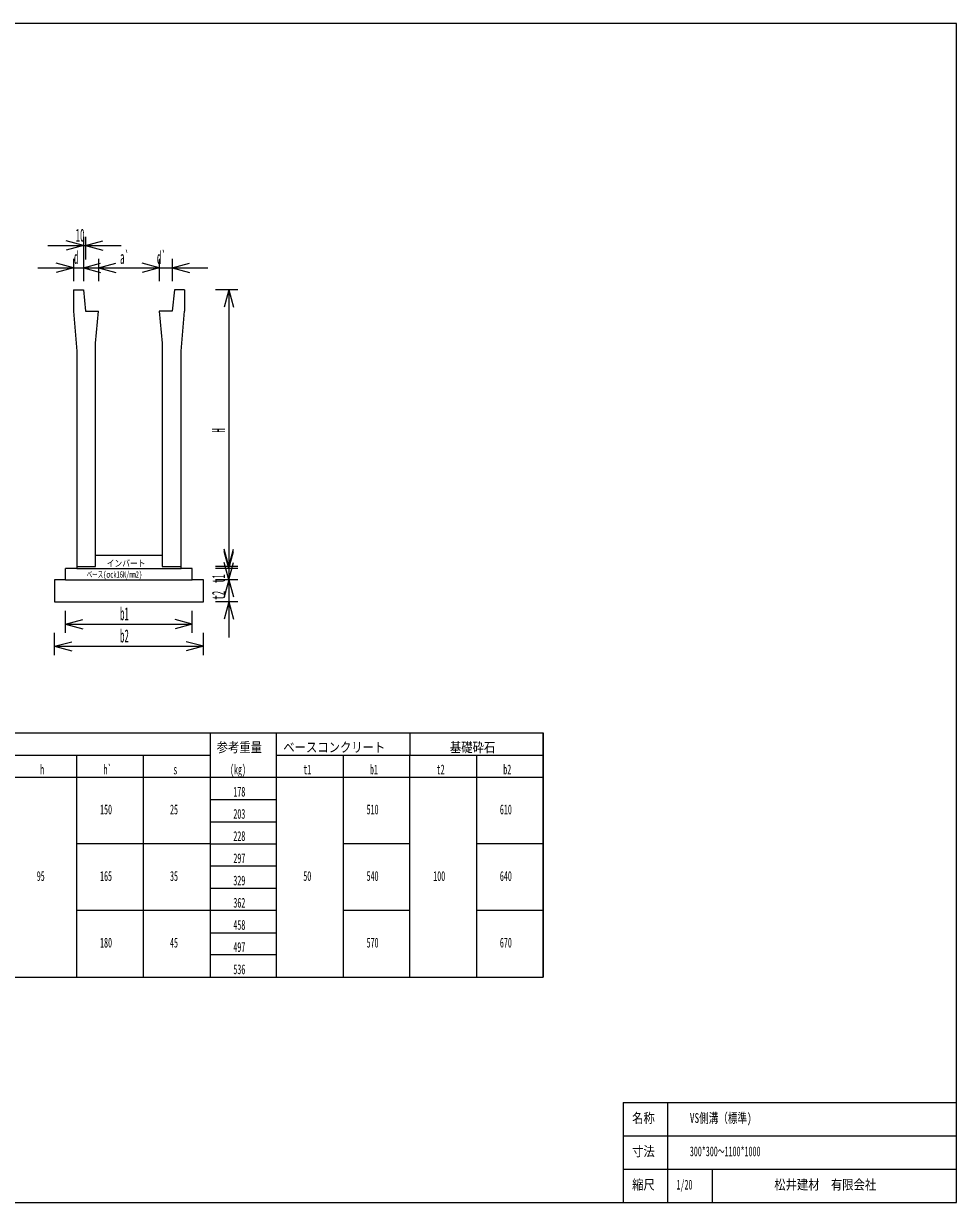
# Model space of a CAD drawing. Units: millimetres, scale not verified. Extents: x 255 to 7715, y 190 to 5500.
# Drawn here: x 3516 to 7715, y 190 to 5500 of the extents above; entities that cross this region are included whole.
import ezdxf
from ezdxf.enums import TextEntityAlignment as Align

# ---------------------------------------------------------------- set-up
doc = ezdxf.new("R2010")
doc.units = ezdxf.units.MM
doc.header["$LTSCALE"] = 10
for name, color, linetype, lineweight in [('1', 7, 'Continuous', 18), ('10', 3, 'Continuous', 18), ('17', 7, 'Continuous', 18), ('18', 7, 'Continuous', 18)]:
    doc.layers.add(name, color=color, linetype=linetype, lineweight=lineweight)
doc.styles.add('ＭＳ ゴシック', font='')
doc.styles.get('ＭＳ ゴシック').set_extended_font_data('MS Gothic')

msp = doc.modelspace()

# ---------------------------------------------------------------- linework, layer by layer
at = {"layer": '1'}
for p, q in [((7715, 5500), (255, 5500)), ((7715, 190), (7715, 5500)), ((3785, 4500), (3707.73, 4520.71)), ((3785, 4540), (3785, 4440)), ((3795, 4540), (3795, 4437.32)), ((3795, 4500), (3872.27, 4520.71)), ((3625, 4500), (3955, 4500)), ((3785, 4500), (3707.73, 4479.29)), ((3795, 4500), (3872.27, 4479.29)), ((3740, 4400), (3662.73, 4420.71)), ((3740, 4440), (3740, 4340)), ((3785, 4440), (3785, 4340)), ((3785, 4400), (3862.27, 4420.71)), ((3853.5, 4440), (3853.5, 4340)), ((3853.5, 4400), (3930.77, 4420.71)), ((4126.5, 4400), (4049.23, 4420.71)), ((4126.5, 4400), (4049.23, 4420.71)), ((4126.5, 4440), (4126.5, 4340)), ((4126.5, 4440), (4126.5, 4340)), ((4185, 4440), (4185, 4340)), ((4185, 4400), (4262.27, 4420.71)), ((3580, 4400), (3945, 4400)), ((3740, 4400), (3662.73, 4379.29)), ((3785, 4400), (3862.27, 4379.29)), ((3853.5, 4400), (4126.5, 4400)), ((3853.5, 4400), (3930.77, 4379.29)), ((3966.5, 4400), (4345, 4400)), ((4126.5, 4400), (4049.23, 4379.29)), ((4126.5, 4400), (4049.23, 4379.29)), ((4185, 4400), (4262.27, 4379.29)), ((3740, 4300), (3785, 4300)), ((3740, 4300), (3740, 4205)), ((3785, 4300), (3795, 4205)), ((4195, 4300), (4185, 4205)), ((4240, 4300), (4195, 4300)), ((4240, 4300), (4240, 4205)), ((4480, 4300), (4380, 4300)), ((4440, 4300), (4419.29, 4222.73)), ((4440, 4300), (4440, 3055)), ((4440, 4300), (4460.71, 4222.73)), ((3740, 4205), (3755, 4025)), ((3795, 4205), (3853.5, 4205)), ((3840, 4060), (3853.5, 4205)), ((4185, 4205), (4126.5, 4205)), ((4126.5, 4205), (4140, 4060)), ((4225, 4025), (4240, 4205)), ((3840, 3055), (3840, 4060)), ((4140, 4060), (4140, 3055)), ((3755, 4025), (3755, 3055)), ((4225, 3055), (4225, 4025)), ((4440, 3205), (4440, 2835)), ((4440, 3155), (4440, 2735)), ((4440, 3055), (4419.29, 3132.27)), ((4440, 3045), (4419.29, 3122.27)), ((4440, 3055), (4460.71, 3132.27)), ((4440, 3045), (4460.71, 3122.27)), ((3755, 3055), (3840, 3055)), ((4140, 3055), (4225, 3055)), ((4480, 3055), (4380, 3055)), ((4480, 3045), (4380, 3045)), ((4440, 2995), (4419.29, 3072.27)), ((4440, 2995), (4460.71, 3072.27)), ((4480, 2995), (4380, 2995)), ((4480, 2995), (4380, 2995)), ((4440, 2995), (4419.29, 2917.73)), ((4440, 2995), (4460.71, 2917.73)), ((4480, 2895), (4380, 2895)), ((4440, 2895), (4419.29, 2817.73)), ((4440, 2895), (4460.71, 2817.73)), ((3705, 2755), (3705, 2855)), ((3705, 2795), (3782.27, 2815.71)), ((4275, 2795), (4197.73, 2815.71)), ((4275, 2755), (4275, 2855)), ((3705, 2795), (4275, 2795)), ((3705, 2795), (3782.27, 2774.29)), ((4275, 2795), (4197.73, 2774.29)), ((3655, 2655), (3655, 2755)), ((3655, 2695), (3732.27, 2715.71)), ((4325, 2695), (4247.73, 2715.71)), ((4325, 2655), (4325, 2755)), ((3655, 2695), (4325, 2695)), ((3655, 2695), (3732.27, 2674.29)), ((4325, 2695), (4247.73, 2674.29)), ((455, 2305), (5855, 2305)), ((455, 2305), (5855, 2305)), ((4355, 2305), (4355, 1205)), ((4655, 1205), (4655, 2305)), ((5255, 2305), (5255, 2205)), ((5855, 1205), (5855, 2305)), ((5855, 2305), (5855, 1205)), ((755, 2205), (4355, 2205)), ((3755, 1205), (3755, 2205)), ((4055, 1205), (4055, 2205)), ((4655, 2205), (5255, 2205)), ((4955, 2205), (4955, 1205)), ((5255, 2205), (5855, 2205)), ((5255, 1205), (5255, 2205)), ((5555, 2205), (5555, 1205)), ((455, 2105), (5855, 2105)), ((455, 2105), (5855, 2105)), ((4355, 2005), (4655, 2005)), ((4355, 1905), (4655, 1905)), ((4355, 1805), (3755, 1805)), ((4355, 1805), (4655, 1805)), ((5255, 1805), (4955, 1805)), ((5855, 1805), (5555, 1805)), ((4655, 1705), (4355, 1705)), ((4355, 1605), (4655, 1605)), ((4355, 1505), (3755, 1505)), ((4655, 1505), (4355, 1505)), ((5255, 1505), (4955, 1505)), ((5855, 1505), (5555, 1505)), ((4355, 1405), (4655, 1405)), ((4655, 1305), (4355, 1305)), ((455, 1205), (5855, 1205)), ((6215, 640), (7715, 640)), ((6215, 640), (6215, 190)), ((6415, 640), (6415, 190)), ((6215, 490), (7715, 490)), ((6215, 340), (7715, 340)), ((6615, 340), (6615, 190)), ((255, 190), (7715, 190))]:
    msp.add_line(p, q, dxfattribs=at)
at = {"layer": '10'}
for p, q in [((3705, 2995), (3655, 2995)), ((3655, 2995), (3655, 2895)), ((4325, 2995), (4275, 2995)), ((4325, 2895), (4325, 2995)), ((3655, 2895), (4325, 2895))]:
    msp.add_line(p, q, dxfattribs=at)
at = {"layer": '17'}
for p, q in [((3755, 3045), (3705, 3045)), ((3705, 2995), (3705, 3045)), ((4275, 3045), (4225, 3045)), ((4275, 2995), (4275, 3045)), ((3705, 2995), (4275, 2995))]:
    msp.add_line(p, q, dxfattribs=at)
at = {"layer": '18'}
for p, q in [((3840, 3105), (4140, 3105)), ((3755, 3055), (3755, 3045)), ((3755, 3045), (4225, 3045)), ((4225, 3045), (4225, 3055))]:
    msp.add_line(p, q, dxfattribs=at)

# ---------------------------------------------------------------- texts
at = {"layer": '1', "style": 'ＭＳ ゴシック'}
for s, height, width, p in [('10', 58.65, 0.5, (3750, 4500)), ('d', 58.65, 0.5, (3742.5, 4400)), ('a`', 58.65, 0.5, (3950, 4400)), ('d`', 58.65, 0.5, (4115.75, 4400)), ('b1', 58.65, 0.5, (3950, 2795)), ('b2', 58.65, 0.5, (3950, 2695)), ('参考重量', 43.99, 0.85, (4385, 2205)), ('ベースコンクリート', 43.99, 0.85, (4685, 2205)), ('基礎砕石', 43.99, 0.85, (5435, 2205)), ('h', 43.99, 0.5, (3590, 2105)), ('h`', 43.99, 0.5, (3875, 2105)), ('s', 43.99, 0.5, (4190, 2105)), ('(kg)', 43.99, 0.5, (4445, 2105)), ('t1', 43.99, 0.5, (4775, 2105)), ('b1', 43.99, 0.5, (5075, 2105)), ('t2', 43.99, 0.5, (5375, 2105)), ('b2', 43.99, 0.5, (5675, 2105)), ('178', 43.99, 0.5, (4460, 2005)), ('150', 43.99, 0.5, (3860, 1925)), ('25', 43.99, 0.5, (4175, 1925)), ('510', 43.99, 0.5, (5060, 1925)), ('610', 43.99, 0.5, (5660, 1925)), ('203', 43.99, 0.5, (4460, 1905)), ('228', 43.99, 0.5, (4460, 1805)), ('297', 43.99, 0.5, (4460, 1705)), ('95', 43.99, 0.5, (3575, 1625)), ('165', 43.99, 0.5, (3860, 1625)), ('35', 43.99, 0.5, (4175, 1625)), ('329', 43.99, 0.5, (4460, 1605)), ('50', 43.99, 0.5, (4775, 1625)), ('540', 43.99, 0.5, (5060, 1625)), ('100', 43.99, 0.5, (5360, 1625)), ('640', 43.99, 0.5, (5660, 1625)), ('362', 43.99, 0.5, (4460, 1505)), ('458', 43.99, 0.5, (4460, 1405)), ('180', 43.99, 0.5, (3860, 1325)), ('45', 43.99, 0.5, (4175, 1325)), ('570', 43.99, 0.5, (5060, 1325)), ('670', 43.99, 0.5, (5660, 1325)), ('497', 43.99, 0.5, (4460, 1305)), ('536', 43.99, 0.5, (4460, 1205)), ('名称', 43.99, 0.85, (6255, 535)), ('VS側溝（標準)', 43.99, 0.7, (6515, 535)), ('寸法', 43.99, 0.85, (6255, 385)), ('300*300～1100*1000', 43.99, 0.5, (6515, 385)), ('縮尺', 43.99, 0.85, (6255, 235)), ('1/20', 43.99, 0.5, (6455, 235)), ('松井建材\u3000有限会社', 43.99, 0.85, (6895, 235))]:
    msp.add_text(s, height=height, dxfattribs=dict(at, width=width)).set_placement(p, align=Align.BOTTOM_LEFT)
at = {"layer": '1', "style": 'ＭＳ ゴシック', "width": 0.5}
for s, p in [('H', (4440, 3657.5)), ('t1', (4440, 2980)), ('t2', (4440, 2905))]:
    msp.add_text(s, height=58.65, rotation=90, dxfattribs=at).set_placement(p, align=Align.BOTTOM_LEFT)
at = {"layer": '17', "style": 'ＭＳ ゴシック', "width": 0.6}
msp.add_text('ベース(σck16N/mm2)', height=29.33, dxfattribs=at).set_placement((3800, 2995), align=Align.BOTTOM_LEFT)
at = {"layer": '18', "style": 'ＭＳ ゴシック', "width": 0.85}
msp.add_text('インバート', height=29.33, dxfattribs=at).set_placement((3890, 3045), align=Align.BOTTOM_LEFT)

doc.saveas('drawing.dxf')
